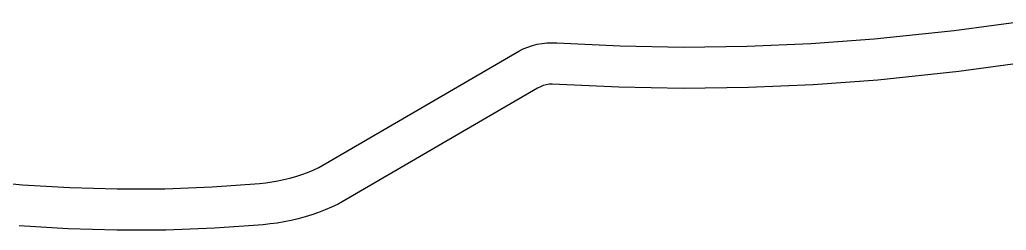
# Model space of a CAD drawing. Header units: millimetres. Extents: x 617751 to 636088, y 68402 to 77988.
# Drawn here: x 628851.5 to 629053.1, y 74111.3 to 74154.3 of the extents above; entities that cross this region are included whole.
import ezdxf

# ---------------------------------------------------------------- set-up
doc = ezdxf.new("R2010")
doc.units = ezdxf.units.MM
doc.header["$LTSCALE"] = 3
doc.header["$MEASUREMENT"] = 0
doc.layers.add('ALINHAMENTO PREDIAL', color=120, linetype='Continuous')

msp = doc.modelspace()

# ---------------------------------------------------------------- linework, layer by layer
at = {"layer": 'ALINHAMENTO PREDIAL'}
for points in [[(628842.43, 74121.51), (628852.09, 74120.61), (628861.78, 74120.01), (628871.47, 74119.74), (628881.17, 74119.79), (628890.87, 74120.16), (628900.55, 74120.85), (628901.8, 74120.98), (628903.04, 74121.16), (628904.28, 74121.38), (628905.51, 74121.64), (628906.73, 74121.94), (628907.94, 74122.29), (628909.14, 74122.68), (628910.32, 74123.11), (628911.48, 74123.59), (628912.63, 74124.1), (628953.52, 74147.92), (628954.42, 74148.37), (628955.34, 74148.74), (628956.29, 74149.06), (628957.26, 74149.31), (628958.25, 74149.48), (628959.24, 74149.59), (628960.24, 74149.63), (628961.24, 74149.61), (628974.21, 74148.98), (628987.19, 74148.74), (629000.18, 74148.9), (629013.15, 74149.46), (629026.1, 74150.41), (629042.42, 74152.12), (629058.67, 74154.34)], [(628842.43, 74121.51), (628852.09, 74120.61), (628861.78, 74120.01), (628871.47, 74119.74), (628881.17, 74119.79), (628890.87, 74120.16), (628900.55, 74120.85), (628901.8, 74120.98), (628903.04, 74121.16), (628904.28, 74121.38), (628905.51, 74121.64), (628906.73, 74121.94), (628907.94, 74122.29), (628909.14, 74122.68), (628910.32, 74123.11), (628911.48, 74123.59), (628912.63, 74124.1), (628953.52, 74147.92), (628954.42, 74148.37), (628955.34, 74148.74), (628956.29, 74149.06), (628957.26, 74149.31), (628958.25, 74149.48), (628959.24, 74149.59), (628960.24, 74149.63), (628961.24, 74149.61), (628974.21, 74148.98), (628987.19, 74148.74), (629000.18, 74148.9), (629013.15, 74149.46), (629026.1, 74150.41), (629042.42, 74152.12), (629058.67, 74154.34)], [(628842.43, 74121.51), (628852.09, 74120.61), (628861.78, 74120.01), (628871.47, 74119.74), (628881.17, 74119.79), (628890.87, 74120.16), (628900.55, 74120.85), (628901.8, 74120.98), (628903.04, 74121.16), (628904.28, 74121.38), (628905.51, 74121.64), (628906.73, 74121.94), (628907.94, 74122.29), (628909.14, 74122.68), (628910.32, 74123.11), (628911.48, 74123.59), (628912.63, 74124.1), (628953.52, 74147.92), (628954.42, 74148.37), (628955.34, 74148.74), (628956.29, 74149.06), (628957.26, 74149.31), (628958.25, 74149.48), (628959.24, 74149.59), (628960.24, 74149.63), (628961.24, 74149.61), (628974.21, 74148.98), (628987.19, 74148.74), (629000.18, 74148.9), (629013.15, 74149.46), (629026.1, 74150.41), (629042.42, 74152.12), (629058.67, 74154.34)], [(628842.43, 74121.51), (628852.09, 74120.61), (628861.78, 74120.01), (628871.47, 74119.74), (628881.17, 74119.79), (628890.87, 74120.16), (628900.55, 74120.85), (628901.8, 74120.98), (628903.04, 74121.16), (628904.28, 74121.38), (628905.51, 74121.64), (628906.73, 74121.94), (628907.94, 74122.29), (628909.14, 74122.68), (628910.32, 74123.11), (628911.48, 74123.59), (628912.63, 74124.1), (628953.52, 74147.92), (628954.42, 74148.37), (628955.34, 74148.74), (628956.29, 74149.06), (628957.26, 74149.31), (628958.25, 74149.48), (628959.24, 74149.59), (628960.24, 74149.63), (628961.24, 74149.61), (628974.21, 74148.98), (628987.19, 74148.74), (629000.18, 74148.9), (629013.15, 74149.46), (629026.1, 74150.41), (629042.42, 74152.12), (629058.67, 74154.34)], [(628842.43, 74121.51), (628852.09, 74120.61), (628861.78, 74120.01), (628871.47, 74119.74), (628881.17, 74119.79), (628890.87, 74120.16), (628900.55, 74120.85), (628901.8, 74120.98), (628903.04, 74121.16), (628904.28, 74121.38), (628905.51, 74121.64), (628906.73, 74121.94), (628907.94, 74122.29), (628909.14, 74122.68), (628910.32, 74123.11), (628911.48, 74123.59), (628912.63, 74124.1), (628953.52, 74147.92), (628954.42, 74148.37), (628955.34, 74148.74), (628956.29, 74149.06), (628957.26, 74149.31), (628958.25, 74149.48), (628959.24, 74149.59), (628960.24, 74149.63), (628961.24, 74149.61), (628974.21, 74148.98), (628987.19, 74148.74), (629000.18, 74148.9), (629013.15, 74149.46), (629026.1, 74150.41), (629042.42, 74152.12), (629058.67, 74154.34)], [(628842.43, 74121.51), (628852.09, 74120.61), (628861.78, 74120.01), (628871.47, 74119.74), (628881.17, 74119.79), (628890.87, 74120.16), (628900.55, 74120.85), (628901.8, 74120.98), (628903.04, 74121.16), (628904.28, 74121.38), (628905.51, 74121.64), (628906.73, 74121.94), (628907.94, 74122.29), (628909.14, 74122.68), (628910.32, 74123.11), (628911.48, 74123.59), (628912.63, 74124.1), (628953.52, 74147.92), (628954.42, 74148.37), (628955.34, 74148.74), (628956.29, 74149.06), (628957.26, 74149.31), (628958.25, 74149.48), (628959.24, 74149.59), (628960.24, 74149.63), (628961.24, 74149.61), (628974.21, 74148.98), (628987.19, 74148.74), (629000.18, 74148.9), (629013.15, 74149.46), (629026.1, 74150.41), (629042.42, 74152.12), (629058.67, 74154.34)], [(628842.43, 74121.51), (628852.09, 74120.61), (628861.78, 74120.01), (628871.47, 74119.74), (628881.17, 74119.79), (628890.87, 74120.16), (628900.55, 74120.85), (628901.8, 74120.98), (628903.04, 74121.16), (628904.28, 74121.38), (628905.51, 74121.64), (628906.73, 74121.94), (628907.94, 74122.29), (628909.14, 74122.68), (628910.32, 74123.11), (628911.48, 74123.59), (628912.63, 74124.1), (628953.52, 74147.92), (628954.42, 74148.37), (628955.34, 74148.74), (628956.29, 74149.06), (628957.26, 74149.31), (628958.25, 74149.48), (628959.24, 74149.59), (628960.24, 74149.63), (628961.24, 74149.61), (628974.21, 74148.98), (628987.19, 74148.74), (629000.18, 74148.9), (629013.15, 74149.46), (629026.1, 74150.41), (629042.42, 74152.12), (629058.67, 74154.34)], [(628842.43, 74121.51), (628852.09, 74120.61), (628861.78, 74120.01), (628871.47, 74119.74), (628881.17, 74119.79), (628890.87, 74120.16), (628900.55, 74120.85), (628901.8, 74120.98), (628903.04, 74121.16), (628904.28, 74121.38), (628905.51, 74121.64), (628906.73, 74121.94), (628907.94, 74122.29), (628909.14, 74122.68), (628910.32, 74123.11), (628911.48, 74123.59), (628912.63, 74124.1), (628953.52, 74147.92), (628954.42, 74148.37), (628955.34, 74148.74), (628956.29, 74149.06), (628957.26, 74149.31), (628958.25, 74149.48), (628959.24, 74149.59), (628960.24, 74149.63), (628961.24, 74149.61), (628974.21, 74148.98), (628987.19, 74148.74), (629000.18, 74148.9), (629013.15, 74149.46), (629026.1, 74150.41), (629042.42, 74152.12), (629058.67, 74154.34)], [(629059.94, 74145.98), (629043.43, 74143.72), (629026.85, 74141.99), (629013.64, 74141.01), (629000.41, 74140.45), (628987.17, 74140.28), (628973.93, 74140.52), (628960.29, 74141.17), (628959.67, 74141.14), (628959.06, 74141.04), (628958.47, 74140.88), (628957.9, 74140.65), (628957.35, 74140.37), (628916.58, 74116.61), (628915.26, 74116), (628913.93, 74115.44), (628912.57, 74114.92), (628911.2, 74114.45), (628909.82, 74114.02), (628908.42, 74113.64), (628907.01, 74113.3), (628905.59, 74113.01), (628904.16, 74112.77), (628902.73, 74112.57), (628901.29, 74112.42), (628891.33, 74111.71), (628881.36, 74111.33), (628871.38, 74111.28), (628861.4, 74111.56), (628851.44, 74112.17)], [(629059.94, 74145.98), (629043.43, 74143.72), (629026.85, 74141.99), (629013.64, 74141.01), (629000.41, 74140.45), (628987.17, 74140.28), (628973.93, 74140.52), (628960.29, 74141.17), (628959.67, 74141.14), (628959.06, 74141.04), (628958.47, 74140.88), (628957.9, 74140.65), (628957.35, 74140.37), (628916.58, 74116.61), (628915.26, 74116), (628913.93, 74115.44), (628912.57, 74114.92), (628911.2, 74114.45), (628909.82, 74114.02), (628908.42, 74113.64), (628907.01, 74113.3), (628905.59, 74113.01), (628904.16, 74112.77), (628902.73, 74112.57), (628901.29, 74112.42), (628891.33, 74111.71), (628881.36, 74111.33), (628871.38, 74111.28), (628861.4, 74111.56), (628851.44, 74112.17)]]:
    msp.add_lwpolyline(points, dxfattribs=at)

doc.saveas('drawing.dxf')
